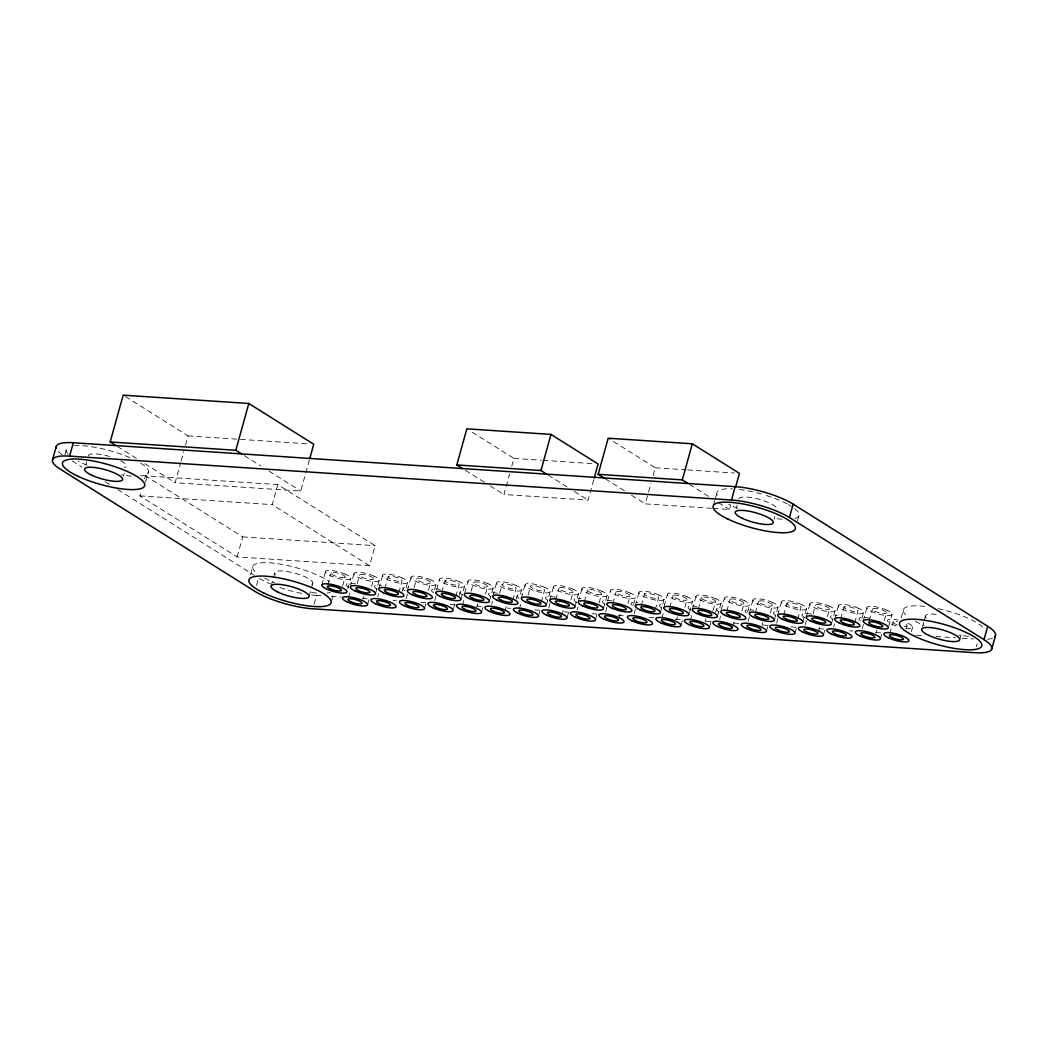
<?xml version="1.0" encoding="UTF-8"?>
<svg xmlns="http://www.w3.org/2000/svg" width="1048" height="1048" viewBox="0 0 1048 1048"><rect width="100%" height="100%" fill="white"/><g stroke="black" fill="none" stroke-linecap="round" stroke-linejoin="round"><path stroke-width="0.75" stroke-dasharray="5 3.75" d="M64.884 454.701L66.116 450.234M85.792 464.906L86.617 461.932M123.441 476.277L124.267 473.303M144.572 478.884L145.423 475.805L277.799 484.582L375.092 545.654L369.525 565.71L237.149 556.933L139.869 495.861L141.153 491.237M145.58 482.028L148.475 471.626M309.422 459.849L300.763 491.054L175.121 482.722L180.741 462.443M181.186 460.884L183.78 451.518M185.509 445.282L188.103 435.916L123.166 395.148M237.149 556.933L242.717 536.877L145.423 475.805M250.524 574.723L252.581 567.296A42.627 10.598 15.5 0 1 306.579 570.872L312.54 573.086A42.627 10.598 15.5 0 1 329.478 581.771M369.525 565.71L272.244 504.638L277.799 484.582M256.485 585.36L258.542 577.933A42.994 10.69 15.5 0 0 270.423 583.946M271.013 586.422L273.083 578.994M273.489 577.5L274.733 573.046M309.081 596.299L312.789 582.924M314.046 604.342L316.522 595.434L323.046 595.867M321.788 585.151L325.496 571.789M327.827 584.836L331.129 572.955M331.64 600.57L333.696 593.142M342.591 586.068L345.067 577.16A7.31 1.821 15.5 0 0 335.583 572.64A7.31 1.821 15.5 0 0 333.644 575.352A7.31 1.821 15.5 0 0 345.067 577.16M347.805 588.727L350.687 578.326M350.281 587.05L353.988 573.675M348.421 597.766L350.477 590.338M357.145 583.749L359.621 574.841M363.184 598.998L364.01 596.024M371.503 586.474L373.56 579.046A7.31 1.821 15.5 0 0 364.075 574.527A7.31 1.821 15.5 0 0 362.136 577.251A7.31 1.821 15.5 0 0 373.56 579.046M367.573 604.63L369.224 598.683M375.472 593.587L379.18 580.212M378.773 588.937L382.494 575.562M377.739 596.679L378.564 593.705M384.812 588.622L388.114 576.728M398.751 592.827L402.052 580.933A7.31 1.821 15.5 0 0 392.568 576.426A7.31 1.821 15.5 0 0 390.629 579.138A7.31 1.821 15.5 0 0 402.052 580.933M402.262 591.465L403.074 588.491M406.034 588.046L407.672 582.099M407.279 590.823L410.986 577.448M406.231 598.565L407.476 594.111M414.13 587.535L416.606 578.614M428.488 590.26L430.545 582.819A7.31 1.821 15.5 0 0 421.06 578.313A7.31 1.821 15.5 0 0 419.121 581.024A7.31 1.821 15.5 0 0 430.545 582.819M424.558 608.403L425.802 603.949M434.527 589.932L436.178 583.985M436.597 589.749L439.479 579.334M434.724 600.465L435.968 595.998M441.811 592.395L445.099 580.513M455.749 596.6L459.037 584.719A7.31 1.821 15.5 0 0 449.553 580.199A7.31 1.821 15.5 0 0 447.614 582.911A7.31 1.821 15.5 0 0 459.037 584.719M453.47 608.809L454.701 604.342M459.247 595.238L460.072 592.264M460.963 599.26L464.67 585.884M464.67 593.116L467.971 581.234M462.404 605.325L464.041 599.377M471.128 591.308L473.591 582.4M593.731 479.683L588.059 500.093L503.931 494.512L509.59 474.102M511.765 466.255L513.939 458.408L469.609 430.571M477.154 606.556L477.98 603.582M485.473 594.033L487.53 586.605A7.31 1.821 15.5 0 0 478.058 582.085A7.31 1.821 15.5 0 0 476.106 584.81A7.31 1.821 15.5 0 0 487.53 586.605M481.556 612.176L483.194 606.242M489.455 601.146L493.163 587.771M492.757 596.495L496.464 583.12M491.722 604.238L492.547 601.264M499.621 593.207L502.097 584.286M504.835 611.416L506.485 605.469M512.734 600.386L516.035 588.491A7.31 1.821 15.5 0 0 506.551 583.985A7.31 1.821 15.5 0 0 504.599 586.697A7.31 1.821 15.5 0 0 516.035 588.491M516.232 599.024L517.057 596.05M520.424 594.124L521.655 589.657M521.249 598.382L524.956 585.007M519.389 609.098L521.446 601.67M528.113 595.094L530.589 586.173M541.226 602.273L544.528 590.378A7.31 1.821 15.5 0 0 535.043 585.871A7.31 1.821 15.5 0 0 533.105 588.583A7.31 1.821 15.5 0 0 544.528 590.378M538.541 615.962L539.772 611.508M546.44 604.919L550.148 591.544M549.741 600.268L553.449 586.893M548.707 608.023L549.938 603.556M555.781 599.954L559.082 588.059M561.82 615.202L563.47 609.255M570.964 599.705L573.02 592.277A7.31 1.821 15.5 0 0 563.536 587.758A7.31 1.821 15.5 0 0 561.597 590.469A7.31 1.821 15.5 0 0 573.02 592.277M567.034 617.848L568.684 611.901M574.933 606.818L578.64 593.443M578.234 602.168L581.941 588.793M577.199 609.91L578.024 606.936M584.273 601.84L587.574 589.959M599.037 603.085L601.513 594.164A7.31 1.821 15.5 0 0 592.028 589.644A7.31 1.821 15.5 0 0 590.09 592.369A7.31 1.821 15.5 0 0 601.513 594.164M595.526 619.735L597.177 613.801M603.425 608.705L607.133 595.33M607.552 601.08L610.447 590.679M605.692 611.796L606.923 607.342M612.766 603.727L616.067 591.845M711.618 508.293L645.28 503.892L650.939 483.482M653.114 475.622L655.288 467.775L608.181 438.208M618.805 618.975L620.455 613.028M627.949 603.478L630.005 596.05A7.31 1.821 15.5 0 0 620.521 591.544A7.31 1.821 15.5 0 0 618.582 594.255A7.31 1.821 15.5 0 0 630.005 596.05M633.568 604.644L635.638 597.216M635.232 605.941L638.939 592.565M634.184 613.683L635.429 609.229M641.271 605.626L644.559 593.731M655.21 609.831L658.498 597.936A7.31 1.821 15.5 0 0 649.013 593.43A7.31 1.821 15.5 0 0 647.075 596.142A7.31 1.821 15.5 0 0 658.498 597.936M660.423 612.477L664.131 599.102M664.131 606.347L667.432 594.452M661.851 618.556L663.921 611.115M669.764 607.513L673.052 595.618M676.615 619.787L677.44 616.814M684.934 607.264L686.99 599.836A7.31 1.821 15.5 0 0 677.519 595.316A7.31 1.821 15.5 0 0 675.567 598.028A7.31 1.821 15.5 0 0 686.99 599.836M713.478 505.28L714.71 500.813M715.129 499.333L716.78 493.385M681.004 625.407L682.654 619.46M689.322 612.884L692.623 601.002M692.217 609.726L695.924 596.351M690.357 620.442L691.994 614.495M698.256 609.399L701.544 597.517M713.23 508.398L729.421 509.472L730.718 504.756M736.443 508.057L737.268 505.084M705.121 621.674L705.933 618.7M713.02 610.63L715.483 601.722A7.31 1.821 15.5 0 0 706.011 597.203A7.31 1.821 15.5 0 0 704.06 599.928A7.31 1.821 15.5 0 0 715.483 601.722M709.509 627.294L711.147 621.359M715.692 612.242L716.518 609.268M717.408 616.263L721.116 602.888M721.116 610.119L724.417 598.238M719.675 619.355L720.5 616.381M726.749 611.285L730.05 599.404M732.788 626.534L734.438 620.586M741.919 611.036L743.988 603.609A7.31 1.821 15.5 0 0 734.504 599.102A7.31 1.821 15.5 0 0 732.552 601.814A7.31 1.821 15.5 0 0 743.988 603.609M747.552 612.202L749.608 604.775M774.092 519.415L774.917 516.441M749.202 613.499L752.909 600.124M748.167 621.241L749.399 616.787M755.241 613.185L758.542 601.29M762.106 625.46L762.931 622.486M770.411 612.936L772.481 605.495A7.31 1.821 15.5 0 0 762.996 600.989A7.31 1.821 15.5 0 0 761.058 603.7A7.31 1.821 15.5 0 0 772.481 605.495M766.494 631.079L767.726 626.625M797.476 520.712L799.126 514.764M774.393 620.036L778.101 606.661M777.695 615.386L781.402 602.011M776.66 623.141L777.891 618.674M783.734 615.071L787.035 603.176M797.672 619.276L800.973 607.395A7.31 1.821 15.5 0 0 791.489 602.875A7.31 1.821 15.5 0 0 789.55 605.587A7.31 1.821 15.5 0 0 800.973 607.395M794.987 632.966L796.637 627.018M802.886 621.936L806.593 608.561M806.187 617.285L809.908 603.91M805.152 625.027L806.384 620.573M813.052 613.984L815.527 605.076M818.265 632.206L819.916 626.259M827.409 616.709L829.466 609.281A7.31 1.821 15.5 0 0 819.981 604.761A7.31 1.821 15.5 0 0 818.043 607.486A7.31 1.821 15.5 0 0 829.466 609.281M823.479 634.852L825.13 628.918M831.378 623.822L835.099 610.447M834.693 619.172L838.4 605.796M833.645 626.914L834.47 623.94M840.719 618.844L844.02 606.962M854.657 623.062L857.958 611.167A7.31 1.821 15.5 0 0 848.474 606.661A7.31 1.821 15.5 0 0 846.535 609.373A7.31 1.821 15.5 0 0 857.958 611.167M861.941 618.281L863.591 612.333M863.185 621.058L866.893 607.683M862.137 628.8L863.382 624.346M869.224 620.744L872.512 608.849M876.076 633.005L876.901 630.044M884.394 620.481L886.451 613.054A7.31 1.821 15.5 0 0 876.966 608.547A7.31 1.821 15.5 0 0 875.028 611.259A7.31 1.821 15.5 0 0 886.451 613.054M880.464 638.638L881.709 634.184M888.783 626.115L892.084 614.22M889.817 633.66L893.106 621.778M901.175 617.875L903.232 610.447A42.627 10.598 15.5 0 1 925.816 606.53M906.219 628.957L907.044 625.984M911.433 631.603L912.677 627.149M922.502 626.599L923.733 622.132M924.153 620.652L925.384 616.198M959.732 639.45L961.802 632.023M976.343 646.747L977.168 643.773M188.103 435.916L307.221 443.815M513.939 458.408L541.449 460.229M543.074 460.334L591.609 463.557M655.288 467.775L686.034 469.818M687.658 469.923L734.569 473.041M139.869 495.861L272.244 504.638M242.717 536.877L375.092 545.654M331.194 596.404L340.98 597.046M362.176 598.46L368.686 598.893M393.144 600.504L396.406 600.727M420.864 602.351L425.75 602.666M450.208 604.29L455.094 604.617M476.29 606.019L482.814 606.451M507.258 608.076L510.52 608.299M534.978 609.91L539.864 610.237M564.322 611.862L569.208 612.189M592.028 613.696L596.928 614.023M618.124 615.425L624.634 615.857M649.092 617.482L653.978 617.809M675.174 619.211L681.698 619.643M706.155 621.268L711.042 621.595M733.862 623.101L738.748 623.429M763.206 625.053L768.092 625.368M790.926 626.887L795.812 627.215M818.632 628.721L825.156 629.154M849.614 630.778L852.875 631.001M875.696 632.507L882.22 632.94M916.45 635.206L924.598 635.756M936.008 636.503L955.58 637.8M962.09 638.232L973.513 638.992M787.14 503.892L782.24 501.507A42.627 10.598 15.5 0 0 765.76 495.324M915.218 621.32L920.131 623.704A42.627 10.598 15.5 0 0 924.205 625.46M264.568 578.169L269.467 580.566A42.627 10.598 15.5 0 0 274.969 582.885M689.453 484.373L708.736 496.49M718.391 502.542L729.421 509.472M605.312 478.792L624.608 490.909M631.499 495.232L645.28 503.892M548.091 475.006L567.387 487.11M574.278 491.447L588.059 500.093M465.338 470.29L484.635 482.408M490.15 485.866L503.931 494.512M244.341 455.631L260.847 465.993M269.113 471.181L300.763 491.054M117.311 446.435L136.581 458.526M144.847 463.714L175.121 482.722M72.26 460.976L81.914 467.041M105.376 481.766L109.516 484.373M117.795 489.56L254.402 575.326M832.885 619.42L831.85 618.713A13.034 3.249 15.5 0 1 831.116 615.962L831.876 615.674A13.034 3.249 15.5 0 1 837.404 615.635M804.392 617.534L803.358 616.814A13.034 3.249 15.5 0 1 802.624 614.062L803.384 613.774A13.034 3.249 15.5 0 1 812.659 614.39M775.546 615.412L774.865 614.927A13.034 3.249 15.5 0 1 774.131 612.176L774.891 611.888A13.034 3.249 15.5 0 1 778.73 611.691M718.902 611.862L717.88 611.154A13.034 3.249 15.5 0 1 717.146 608.403L717.906 608.115A13.034 3.249 15.5 0 1 720.225 607.866M690.409 609.975L689.374 609.255A13.034 3.249 15.5 0 1 688.654 606.504L689.414 606.216A13.034 3.249 15.5 0 1 696.75 606.465M661.576 607.853L660.882 607.368A13.034 3.249 15.5 0 1 660.148 604.617L660.921 604.329A13.034 3.249 15.5 0 1 664.746 604.133M604.932 604.303L603.897 603.596A13.034 3.249 15.5 0 1 603.163 600.845L603.923 600.556A13.034 3.249 15.5 0 1 613.198 601.172M576.426 602.417L575.404 601.709A13.034 3.249 15.5 0 1 574.671 598.945L575.431 598.657A13.034 3.249 15.5 0 1 580.946 598.631M547.593 600.294L546.912 599.81A13.034 3.249 15.5 0 1 546.178 597.059L546.938 596.771A13.034 3.249 15.5 0 1 556.213 597.386M519.101 598.395L518.419 597.923A13.034 3.249 15.5 0 1 517.686 595.172L518.446 594.884A13.034 3.249 15.5 0 1 522.271 594.688M490.949 596.744L489.927 596.037A13.034 3.249 15.5 0 1 489.193 593.286L489.953 592.998A13.034 3.249 15.5 0 1 497.302 593.234M462.456 594.858L461.421 594.151A13.034 3.249 15.5 0 1 460.701 591.399L461.461 591.098A13.034 3.249 15.5 0 1 463.779 590.862M433.623 592.736L432.929 592.251A13.034 3.249 15.5 0 1 432.195 589.5L432.968 589.212A13.034 3.249 15.5 0 1 440.304 589.448M405.118 590.849L404.436 590.365A13.034 3.249 15.5 0 1 403.703 587.614L404.463 587.325A13.034 3.249 15.5 0 1 408.301 587.129M376.979 589.199L375.944 588.478A13.034 3.249 15.5 0 1 375.21 585.727L375.97 585.439A13.034 3.249 15.5 0 1 381.485 585.4M348.473 587.299L347.451 586.592A13.034 3.249 15.5 0 1 346.718 583.841L347.478 583.539A13.034 3.249 15.5 0 1 356.752 584.155M903.232 610.447L903.73 612.294A42.627 10.598 15.5 0 0 907.673 616.578M252.581 567.296L253.066 569.143A42.627 10.598 15.5 0 0 257.022 573.426M632.389 605.482A13.034 3.249 15.5 0 1 631.656 602.731L632.416 602.443A13.034 3.249 15.5 0 1 637.944 602.404M860.343 620.599A13.034 3.249 15.5 0 1 859.609 617.848L860.382 617.56A13.034 3.249 15.5 0 1 869.644 618.176M905.773 628.355A13.034 3.249 15.5 0 0 910.28 624.556L909.009 623.822A13.034 3.249 15.5 0 0 905.826 622.381M896.158 626.062A13.034 3.249 15.5 0 1 889.87 623.206L888.835 622.486A13.034 3.249 15.5 0 1 888.115 619.735L888.874 619.447A13.034 3.249 15.5 0 1 898.136 620.062M311.846 584.247A19.702 4.899 15.5 0 0 312.566 582.072L311.872 581.116A19.702 4.899 15.5 0 0 287.925 571.645A19.702 4.899 15.5 0 0 275.637 574.854M120.782 460.845A19.702 4.899 15.5 0 1 124.227 467.631M88.268 455.985A19.702 4.899 15.5 0 1 110.315 456.705M926.301 618.006A19.702 4.899 15.5 0 1 938.576 614.796M738.919 499.136A19.702 4.899 15.5 0 1 766.638 501.809L769.18 502.883A19.702 4.899 15.5 0 1 776.738 509.747M904.214 626.481A7.31 1.821 15.5 0 0 905.8 624.254L904.529 623.573A7.31 1.821 15.5 0 0 902.97 622.918M897.193 624.857A7.31 1.821 15.5 0 1 894.35 623.508L893.486 622.84A7.31 1.821 15.5 0 1 897.56 621.477M746.373 613.041A13.034 3.249 15.5 0 1 745.639 610.29L746.399 610.001A13.034 3.249 15.5 0 1 753.748 610.237M316.522 595.434A42.994 10.69 15.5 0 1 310.955 594.897M301.798 593.417A42.994 10.69 15.5 0 1 279.266 587.325M992.404 638.232A42.994 10.69 15.5 0 1 987.609 639.267M62.173 454.596A42.994 10.69 15.5 0 1 58.112 451.177M330.395 592.487A42.627 10.598 15.5 0 1 327.015 593.076M316.548 593.024A42.627 10.598 15.5 0 1 309.422 592.199M140.668 463.137A42.627 10.598 15.5 0 1 140.55 476.015M131.419 476.067A42.627 10.598 15.5 0 1 121.45 474.901M87.089 465.26A42.627 10.598 15.5 0 1 78.102 461.107M68.107 454.151A42.627 10.598 15.5 0 1 68.159 447.378M74.041 445.845A42.627 10.598 15.5 0 1 131.576 458.356M968.535 636.28A42.627 10.598 15.5 0 1 958.566 635.101M938.078 608.652A42.627 10.598 15.5 0 1 957.243 614.023L963.204 616.237A42.627 10.598 15.5 0 1 981.151 625.695L983.614 627.922A42.627 10.598 15.5 0 1 985.107 629.979M794.685 508.634A42.627 10.598 15.5 0 1 794.594 518.577M782.07 519.219A42.627 10.598 15.5 0 1 773.607 518.288M737.74 508.411A42.627 10.598 15.5 0 1 728.766 504.258M717.264 495.232A42.627 10.598 15.5 0 1 732.539 488.866M739.351 489.468A42.627 10.598 15.5 0 1 764.49 494.931M788.62 504.691A42.627 10.598 15.5 0 1 791.319 506.289M886.909 610.172L885.233 609.451A13.034 3.249 15.5 0 0 872.106 606.32A13.034 3.249 15.5 0 0 867.037 608.246L867.495 608.875A13.034 3.249 15.5 0 0 886.857 615.582A13.034 3.249 15.5 0 0 886.909 610.172M858.417 608.272L856.74 607.565A13.034 3.249 15.5 0 0 843.614 604.434A13.034 3.249 15.5 0 0 838.544 606.36L839.003 606.989A13.034 3.249 15.5 0 0 858.364 613.696A13.034 3.249 15.5 0 0 858.417 608.272M829.924 606.386L828.248 605.679A13.034 3.249 15.5 0 0 815.121 602.548A13.034 3.249 15.5 0 0 810.052 604.473L810.51 605.102A13.034 3.249 15.5 0 0 829.872 611.809A13.034 3.249 15.5 0 0 829.924 606.386M801.432 604.5L799.755 603.792A13.034 3.249 15.5 0 0 786.629 600.648A13.034 3.249 15.5 0 0 781.559 602.574L782.018 603.216A13.034 3.249 15.5 0 0 801.379 609.923A13.034 3.249 15.5 0 0 801.432 604.5M772.939 602.613L771.249 601.893A13.034 3.249 15.5 0 0 758.136 598.762A13.034 3.249 15.5 0 0 753.067 600.687L753.525 601.316A13.034 3.249 15.5 0 0 772.887 608.023A13.034 3.249 15.5 0 0 772.939 602.613M744.447 600.714L742.757 600.006A13.034 3.249 15.5 0 0 729.631 596.875A13.034 3.249 15.5 0 0 724.574 598.801L725.02 599.43A13.034 3.249 15.5 0 0 744.394 606.137A13.034 3.249 15.5 0 0 744.447 600.714M715.954 598.827L714.264 598.12A13.034 3.249 15.5 0 0 701.138 594.989A13.034 3.249 15.5 0 0 696.069 596.915L696.527 597.543A13.034 3.249 15.5 0 0 715.902 604.251A13.034 3.249 15.5 0 0 715.954 598.827M687.449 596.941L685.772 596.233A13.034 3.249 15.5 0 0 672.646 593.089A13.034 3.249 15.5 0 0 667.576 595.015L668.034 595.657A13.034 3.249 15.5 0 0 687.409 602.364A13.034 3.249 15.5 0 0 687.449 596.941M658.956 595.054L657.279 594.334A13.034 3.249 15.5 0 0 644.153 591.203A13.034 3.249 15.5 0 0 639.084 593.129L639.542 593.758A13.034 3.249 15.5 0 0 658.904 600.465A13.034 3.249 15.5 0 0 658.956 595.054M630.464 593.155L628.787 592.447A13.034 3.249 15.5 0 0 615.661 589.317A13.034 3.249 15.5 0 0 610.591 591.242L611.049 591.871A13.034 3.249 15.5 0 0 630.411 598.578A13.034 3.249 15.5 0 0 630.464 593.155M601.971 591.269L600.294 590.561A13.034 3.249 15.5 0 0 587.168 587.43A13.034 3.249 15.5 0 0 582.099 589.356L582.557 589.985A13.034 3.249 15.5 0 0 601.919 596.692A13.034 3.249 15.5 0 0 601.971 591.269M573.479 589.382L571.789 588.675A13.034 3.249 15.5 0 0 558.676 585.544A13.034 3.249 15.5 0 0 553.606 587.47L554.064 588.098A13.034 3.249 15.5 0 0 573.426 594.806A13.034 3.249 15.5 0 0 573.479 589.382M544.986 587.496L543.296 586.775A13.034 3.249 15.5 0 0 530.183 583.644A13.034 3.249 15.5 0 0 525.114 585.57L525.572 586.199A13.034 3.249 15.5 0 0 544.934 592.906A13.034 3.249 15.5 0 0 544.986 587.496M516.494 585.596L514.804 584.889A13.034 3.249 15.5 0 0 501.678 581.758A13.034 3.249 15.5 0 0 496.621 583.684L497.066 584.312A13.034 3.249 15.5 0 0 516.441 591.02A13.034 3.249 15.5 0 0 516.494 585.596M488.001 583.71L486.311 583.002A13.034 3.249 15.5 0 0 473.185 579.871A13.034 3.249 15.5 0 0 468.115 581.797L468.574 582.426A13.034 3.249 15.5 0 0 487.949 589.133A13.034 3.249 15.5 0 0 488.001 583.71M459.496 581.823L457.819 581.116A13.034 3.249 15.5 0 0 444.693 577.985A13.034 3.249 15.5 0 0 439.623 579.911L440.081 580.54A13.034 3.249 15.5 0 0 459.443 587.247A13.034 3.249 15.5 0 0 459.496 581.823M431.003 579.937L429.326 579.216A13.034 3.249 15.5 0 0 416.2 576.086A13.034 3.249 15.5 0 0 411.13 578.011L411.589 578.64A13.034 3.249 15.5 0 0 430.951 585.347A13.034 3.249 15.5 0 0 431.003 579.937M402.511 578.051L400.834 577.33A13.034 3.249 15.5 0 0 387.708 574.199A13.034 3.249 15.5 0 0 382.638 576.125L383.096 576.754A13.034 3.249 15.5 0 0 402.458 583.461A13.034 3.249 15.5 0 0 402.511 578.051M374.018 576.151L372.341 575.444A13.034 3.249 15.5 0 0 359.215 572.313A13.034 3.249 15.5 0 0 354.145 574.239L354.604 574.867A13.034 3.249 15.5 0 0 373.966 581.575A13.034 3.249 15.5 0 0 374.018 576.151M345.526 574.265L343.836 573.557A13.034 3.249 15.5 0 0 330.723 570.426A13.034 3.249 15.5 0 0 325.653 572.352L326.111 572.981A13.034 3.249 15.5 0 0 345.473 579.688A13.034 3.249 15.5 0 0 345.526 574.265"/><path stroke-width="1.5" d="M52.531 459.771L56.251 446.396M987.727 626.285L984.02 639.66A42.994 10.69 15.5 0 1 974.692 652.694L312.815 608.796A42.994 10.69 15.5 0 1 254.834 591.308L60.273 469.15A42.994 10.69 15.5 0 1 69.6 456.116L73.308 442.741L735.185 486.639A42.994 10.69 15.5 0 1 793.166 504.14L987.727 626.285A42.994 10.69 15.5 0 1 994.434 637.105M115.935 445.57L110.184 441.955L123.166 395.148L248.808 403.48L313.745 444.247L309.854 458.29M241.59 453.902L235.826 450.286L248.808 403.48M462.587 468.561L456.823 464.945L466.832 428.829L550.973 434.409L598.081 463.989L594.164 478.111M546.715 474.141L540.965 470.526L550.973 434.409M603.936 477.927L598.172 474.312L608.181 438.208L692.322 443.789L739.43 473.355L735.513 487.49M688.064 483.508L682.314 479.892L692.322 443.789M69.6 456.116L731.478 500.014L735.185 486.639M984.02 639.66L789.458 517.516L793.166 504.14M991.749 649.039L995.469 635.664M110.184 441.955L235.826 450.286M456.823 464.945L540.965 470.526M598.172 474.312L682.314 479.892M731.478 500.014A42.994 10.69 15.5 0 1 789.458 517.516M56.225 448.138A42.994 10.69 15.5 0 1 73.308 442.741M440.409 596.535A13.034 3.249 15.5 0 0 460.793 599.744A13.034 3.249 15.5 0 0 443.88 591.688A13.034 3.249 15.5 0 0 440.409 596.535M631.97 620.796A13.034 3.249 15.5 0 0 652.354 624.005A13.034 3.249 15.5 0 0 635.442 615.949A13.034 3.249 15.5 0 0 631.97 620.796M611.377 607.866A13.034 3.249 15.5 0 0 631.761 611.076A13.034 3.249 15.5 0 0 614.849 603.019A13.034 3.249 15.5 0 0 611.377 607.866M517.987 613.237A13.034 3.249 15.5 0 0 538.384 616.447A13.034 3.249 15.5 0 0 521.459 608.39A13.034 3.249 15.5 0 0 517.987 613.237M497.394 600.308A13.034 3.249 15.5 0 0 517.791 603.517A13.034 3.249 15.5 0 0 500.865 595.461A13.034 3.249 15.5 0 0 497.394 600.308M546.493 615.124A13.034 3.249 15.5 0 0 566.876 618.333A13.034 3.249 15.5 0 0 549.951 610.277A13.034 3.249 15.5 0 0 546.493 615.124M525.899 602.194A13.034 3.249 15.5 0 0 546.283 605.403A13.034 3.249 15.5 0 0 529.358 597.36A13.034 3.249 15.5 0 0 525.899 602.194M574.985 617.01A13.034 3.249 15.5 0 0 595.369 620.22A13.034 3.249 15.5 0 0 578.444 612.176A13.034 3.249 15.5 0 0 574.985 617.01M554.392 604.093A13.034 3.249 15.5 0 0 574.776 607.303A13.034 3.249 15.5 0 0 557.85 599.246A13.034 3.249 15.5 0 0 554.392 604.093M859.923 635.913A13.034 3.249 15.5 0 0 880.307 639.123A13.034 3.249 15.5 0 0 863.395 631.066A13.034 3.249 15.5 0 0 859.923 635.913M839.33 622.984A13.034 3.249 15.5 0 0 859.714 626.193A13.034 3.249 15.5 0 0 842.802 618.137A13.034 3.249 15.5 0 0 839.33 622.984M928.685 635.337A19.702 4.899 15.5 0 0 959.496 640.184A19.702 4.899 15.5 0 0 933.925 628.014A19.702 4.899 15.5 0 0 928.685 635.337M614.875 607.63A7.31 1.821 15.5 0 0 626.298 609.425A7.31 1.821 15.5 0 0 616.814 604.919A7.31 1.821 15.5 0 0 614.875 607.63M375.525 603.792A13.034 3.249 15.5 0 0 395.908 607.002A13.034 3.249 15.5 0 0 378.983 598.945A13.034 3.249 15.5 0 0 375.525 603.792M472.399 598.185A7.31 1.821 15.5 0 0 483.822 599.98A7.31 1.821 15.5 0 0 474.338 595.461A7.31 1.821 15.5 0 0 472.399 598.185M468.901 598.421A13.034 3.249 15.5 0 0 489.298 601.631A13.034 3.249 15.5 0 0 472.373 593.574A13.034 3.249 15.5 0 0 468.901 598.421M521.485 613.001A7.31 1.821 15.5 0 0 532.908 614.796A7.31 1.821 15.5 0 0 523.437 610.277A7.31 1.821 15.5 0 0 521.485 613.001M500.892 600.072A7.31 1.821 15.5 0 0 512.315 601.866A7.31 1.821 15.5 0 0 502.844 597.36A7.31 1.821 15.5 0 0 500.892 600.072M603.478 618.909A13.034 3.249 15.5 0 0 623.861 622.119A13.034 3.249 15.5 0 0 606.936 614.062A13.034 3.249 15.5 0 0 603.478 618.909M582.885 605.98A13.034 3.249 15.5 0 0 603.268 609.189A13.034 3.249 15.5 0 0 586.356 601.133A13.034 3.249 15.5 0 0 582.885 605.98M888.416 637.8A13.034 3.249 15.5 0 0 908.799 641.009A13.034 3.249 15.5 0 0 891.887 632.953A13.034 3.249 15.5 0 0 888.416 637.8M264.057 593.142A42.627 10.598 15.5 0 0 330.696 603.635A42.627 10.598 15.5 0 0 275.388 577.304A42.627 10.598 15.5 0 0 264.057 593.142M77.591 476.08A42.627 10.598 15.5 0 0 144.244 486.573A42.627 10.598 15.5 0 0 88.923 460.255A42.627 10.598 15.5 0 0 77.591 476.08M914.707 636.293A42.627 10.598 15.5 0 0 981.36 646.786A42.627 10.598 15.5 0 0 926.052 620.455A42.627 10.598 15.5 0 0 914.707 636.293M728.242 519.232A42.627 10.598 15.5 0 0 794.895 529.725A42.627 10.598 15.5 0 0 739.587 503.394A42.627 10.598 15.5 0 0 728.242 519.232M774.446 630.241A13.034 3.249 15.5 0 0 794.829 633.451A13.034 3.249 15.5 0 0 777.904 625.394A13.034 3.249 15.5 0 0 774.446 630.241M753.853 617.311A13.034 3.249 15.5 0 0 774.236 620.521A13.034 3.249 15.5 0 0 757.311 612.477A13.034 3.249 15.5 0 0 753.853 617.311M802.938 632.127A13.034 3.249 15.5 0 0 823.322 635.337A13.034 3.249 15.5 0 0 806.397 627.294A13.034 3.249 15.5 0 0 802.938 632.127M782.345 619.211A13.034 3.249 15.5 0 0 802.729 622.407A13.034 3.249 15.5 0 0 785.804 614.364A13.034 3.249 15.5 0 0 782.345 619.211M831.431 634.027A13.034 3.249 15.5 0 0 851.814 637.236A13.034 3.249 15.5 0 0 834.902 629.18A13.034 3.249 15.5 0 0 831.431 634.027M810.838 621.097A13.034 3.249 15.5 0 0 831.221 624.307A13.034 3.249 15.5 0 0 814.309 616.25A13.034 3.249 15.5 0 0 810.838 621.097M717.448 626.468A13.034 3.249 15.5 0 0 737.844 629.678A13.034 3.249 15.5 0 0 720.919 621.621A13.034 3.249 15.5 0 0 717.448 626.468M696.855 613.538A13.034 3.249 15.5 0 0 717.251 616.748A13.034 3.249 15.5 0 0 700.326 608.692A13.034 3.249 15.5 0 0 696.855 613.538M745.94 628.355A13.034 3.249 15.5 0 0 766.337 631.564A13.034 3.249 15.5 0 0 749.412 623.508A13.034 3.249 15.5 0 0 745.94 628.355M415.414 594.399A7.31 1.821 15.5 0 0 426.837 596.194A7.31 1.821 15.5 0 0 417.353 591.688A7.31 1.821 15.5 0 0 415.414 594.399M411.916 594.635A13.034 3.249 15.5 0 0 432.3 597.845A13.034 3.249 15.5 0 0 415.388 589.801A13.034 3.249 15.5 0 0 411.916 594.635M464.5 609.216A7.31 1.821 15.5 0 0 475.923 611.01A7.31 1.821 15.5 0 0 466.439 606.504A7.31 1.821 15.5 0 0 464.5 609.216M461.002 609.451A13.034 3.249 15.5 0 0 481.386 612.661A13.034 3.249 15.5 0 0 464.474 604.617A13.034 3.249 15.5 0 0 461.002 609.451M443.907 596.286A7.31 1.821 15.5 0 0 455.33 598.094A7.31 1.821 15.5 0 0 445.845 593.574A7.31 1.821 15.5 0 0 443.907 596.286M725.36 615.425A13.034 3.249 15.5 0 0 745.744 618.634A13.034 3.249 15.5 0 0 728.819 610.578A13.034 3.249 15.5 0 0 725.36 615.425M432.51 607.565A13.034 3.249 15.5 0 0 452.893 610.774A13.034 3.249 15.5 0 0 435.981 602.718A13.034 3.249 15.5 0 0 432.51 607.565M404.017 605.679A13.034 3.249 15.5 0 0 424.401 608.888A13.034 3.249 15.5 0 0 407.489 600.832A13.034 3.249 15.5 0 0 404.017 605.679M383.424 592.749A13.034 3.249 15.5 0 0 403.808 595.958A13.034 3.249 15.5 0 0 386.895 587.902A13.034 3.249 15.5 0 0 383.424 592.749M489.495 611.351A13.034 3.249 15.5 0 0 509.878 614.56A13.034 3.249 15.5 0 0 492.966 606.504A13.034 3.249 15.5 0 0 489.495 611.351M867.823 624.87A13.034 3.249 15.5 0 0 888.206 628.08A13.034 3.249 15.5 0 0 871.294 620.036A13.034 3.249 15.5 0 0 867.823 624.87M347.032 601.893A13.034 3.249 15.5 0 0 367.416 605.102A13.034 3.249 15.5 0 0 350.491 597.059A13.034 3.249 15.5 0 0 347.032 601.893M326.439 588.976A13.034 3.249 15.5 0 0 346.822 592.186A13.034 3.249 15.5 0 0 329.897 584.129A13.034 3.249 15.5 0 0 326.439 588.976M354.931 590.862A13.034 3.249 15.5 0 0 375.315 594.072A13.034 3.249 15.5 0 0 358.39 586.015A13.034 3.249 15.5 0 0 354.931 590.862M660.463 622.682A13.034 3.249 15.5 0 0 680.846 625.892A13.034 3.249 15.5 0 0 663.934 617.835A13.034 3.249 15.5 0 0 660.463 622.682M639.87 609.753A13.034 3.249 15.5 0 0 660.253 612.962A13.034 3.249 15.5 0 0 643.341 604.919A13.034 3.249 15.5 0 0 639.87 609.753M688.955 624.569A13.034 3.249 15.5 0 0 709.339 627.778A13.034 3.249 15.5 0 0 692.427 619.735A13.034 3.249 15.5 0 0 688.955 624.569M668.362 611.652A13.034 3.249 15.5 0 0 688.746 614.862A13.034 3.249 15.5 0 0 671.834 606.805A13.034 3.249 15.5 0 0 668.362 611.652M379.022 603.543A7.31 1.821 15.5 0 0 390.446 605.351A7.31 1.821 15.5 0 0 380.961 600.832A7.31 1.821 15.5 0 0 379.022 603.543M329.923 588.727A7.31 1.821 15.5 0 0 341.36 590.535A7.31 1.821 15.5 0 0 331.875 586.015A7.31 1.821 15.5 0 0 329.923 588.727M358.429 590.627A7.31 1.821 15.5 0 0 369.852 592.421A7.31 1.821 15.5 0 0 360.368 587.902A7.31 1.821 15.5 0 0 358.429 590.627M407.515 605.443A7.31 1.821 15.5 0 0 418.938 607.237A7.31 1.821 15.5 0 0 409.454 602.718A7.31 1.821 15.5 0 0 407.515 605.443M386.922 592.513A7.31 1.821 15.5 0 0 398.345 594.308A7.31 1.821 15.5 0 0 388.86 589.801A7.31 1.821 15.5 0 0 386.922 592.513M436.007 607.329A7.31 1.821 15.5 0 0 447.431 609.124A7.31 1.821 15.5 0 0 437.946 604.617A7.31 1.821 15.5 0 0 436.007 607.329M350.517 601.657A7.31 1.821 15.5 0 0 361.953 603.452A7.31 1.821 15.5 0 0 352.469 598.945A7.31 1.821 15.5 0 0 350.517 601.657M492.992 611.102A7.31 1.821 15.5 0 0 504.416 612.91A7.31 1.821 15.5 0 0 494.931 608.39A7.31 1.821 15.5 0 0 492.992 611.102M529.384 601.958A7.31 1.821 15.5 0 0 540.82 603.753A7.31 1.821 15.5 0 0 531.336 599.246A7.31 1.821 15.5 0 0 529.384 601.958M549.977 614.888A7.31 1.821 15.5 0 0 561.401 616.683A7.31 1.821 15.5 0 0 551.929 612.176A7.31 1.821 15.5 0 0 549.977 614.888M692.453 624.333A7.31 1.821 15.5 0 0 703.876 626.128A7.31 1.821 15.5 0 0 694.392 621.621A7.31 1.821 15.5 0 0 692.453 624.333M871.32 624.634A7.31 1.821 15.5 0 0 882.744 626.429A7.31 1.821 15.5 0 0 873.259 621.923A7.31 1.821 15.5 0 0 871.32 624.634M891.914 637.564A7.31 1.821 15.5 0 0 903.337 639.359A7.31 1.821 15.5 0 0 893.852 634.852A7.31 1.821 15.5 0 0 891.914 637.564M842.828 622.748A7.31 1.821 15.5 0 0 854.251 624.543A7.31 1.821 15.5 0 0 844.767 620.036A7.31 1.821 15.5 0 0 842.828 622.748M863.421 635.678A7.31 1.821 15.5 0 0 874.844 637.472A7.31 1.821 15.5 0 0 865.36 632.953A7.31 1.821 15.5 0 0 863.421 635.678M814.335 620.848A7.31 1.821 15.5 0 0 825.759 622.656A7.31 1.821 15.5 0 0 816.274 618.137A7.31 1.821 15.5 0 0 814.335 620.848M834.929 633.778A7.31 1.821 15.5 0 0 846.352 635.586A7.31 1.821 15.5 0 0 836.867 631.066A7.31 1.821 15.5 0 0 834.929 633.778M757.337 617.076A7.31 1.821 15.5 0 0 768.774 618.87A7.31 1.821 15.5 0 0 759.289 614.364A7.31 1.821 15.5 0 0 757.337 617.076M806.436 631.892A7.31 1.821 15.5 0 0 817.859 633.686A7.31 1.821 15.5 0 0 808.375 629.18A7.31 1.821 15.5 0 0 806.436 631.892M720.945 626.219A7.31 1.821 15.5 0 0 732.369 628.027A7.31 1.821 15.5 0 0 722.884 623.508A7.31 1.821 15.5 0 0 720.945 626.219M635.468 620.56A7.31 1.821 15.5 0 0 646.891 622.355A7.31 1.821 15.5 0 0 637.407 617.835A7.31 1.821 15.5 0 0 635.468 620.56M643.367 609.517A7.31 1.821 15.5 0 0 654.79 611.312A7.31 1.821 15.5 0 0 645.306 606.805A7.31 1.821 15.5 0 0 643.367 609.517M663.96 622.447A7.31 1.821 15.5 0 0 675.384 624.241A7.31 1.821 15.5 0 0 665.899 619.735A7.31 1.821 15.5 0 0 663.96 622.447M671.86 611.403A7.31 1.821 15.5 0 0 683.283 613.211A7.31 1.821 15.5 0 0 673.799 608.692A7.31 1.821 15.5 0 0 671.86 611.403M557.89 603.845A7.31 1.821 15.5 0 0 569.313 605.652A7.31 1.821 15.5 0 0 559.829 601.133A7.31 1.821 15.5 0 0 557.89 603.845M578.47 616.774A7.31 1.821 15.5 0 0 589.906 618.569A7.31 1.821 15.5 0 0 580.422 614.062A7.31 1.821 15.5 0 0 578.47 616.774M586.382 605.744A7.31 1.821 15.5 0 0 597.805 607.539A7.31 1.821 15.5 0 0 588.321 603.019A7.31 1.821 15.5 0 0 586.382 605.744M606.975 618.661A7.31 1.821 15.5 0 0 618.399 620.468A7.31 1.821 15.5 0 0 608.914 615.949A7.31 1.821 15.5 0 0 606.975 618.661M749.438 628.119A7.31 1.821 15.5 0 0 760.861 629.913A7.31 1.821 15.5 0 0 751.39 625.394A7.31 1.821 15.5 0 0 749.438 628.119M278.034 592.186A19.702 4.899 15.5 0 0 308.833 597.033A19.702 4.899 15.5 0 0 283.274 584.863A19.702 4.899 15.5 0 0 278.034 592.186M91.569 475.124A19.702 4.899 15.5 0 0 122.38 479.971A19.702 4.899 15.5 0 0 96.809 467.814A19.702 4.899 15.5 0 0 91.569 475.124M785.843 618.962A7.31 1.821 15.5 0 0 797.266 620.77A7.31 1.821 15.5 0 0 787.782 616.25A7.31 1.821 15.5 0 0 785.843 618.962M777.93 630.005A7.31 1.821 15.5 0 0 789.367 631.8A7.31 1.821 15.5 0 0 779.882 627.294A7.31 1.821 15.5 0 0 777.93 630.005M728.845 615.189A7.31 1.821 15.5 0 0 740.268 616.984A7.31 1.821 15.5 0 0 730.797 612.477A7.31 1.821 15.5 0 0 728.845 615.189M700.352 613.303A7.31 1.821 15.5 0 0 711.775 615.097A7.31 1.821 15.5 0 0 702.304 610.578A7.31 1.821 15.5 0 0 700.352 613.303M742.233 518.275A19.702 4.899 15.5 0 0 773.031 523.122A19.702 4.899 15.5 0 0 747.473 510.952A19.702 4.899 15.5 0 0 742.233 518.275"/></g></svg>
